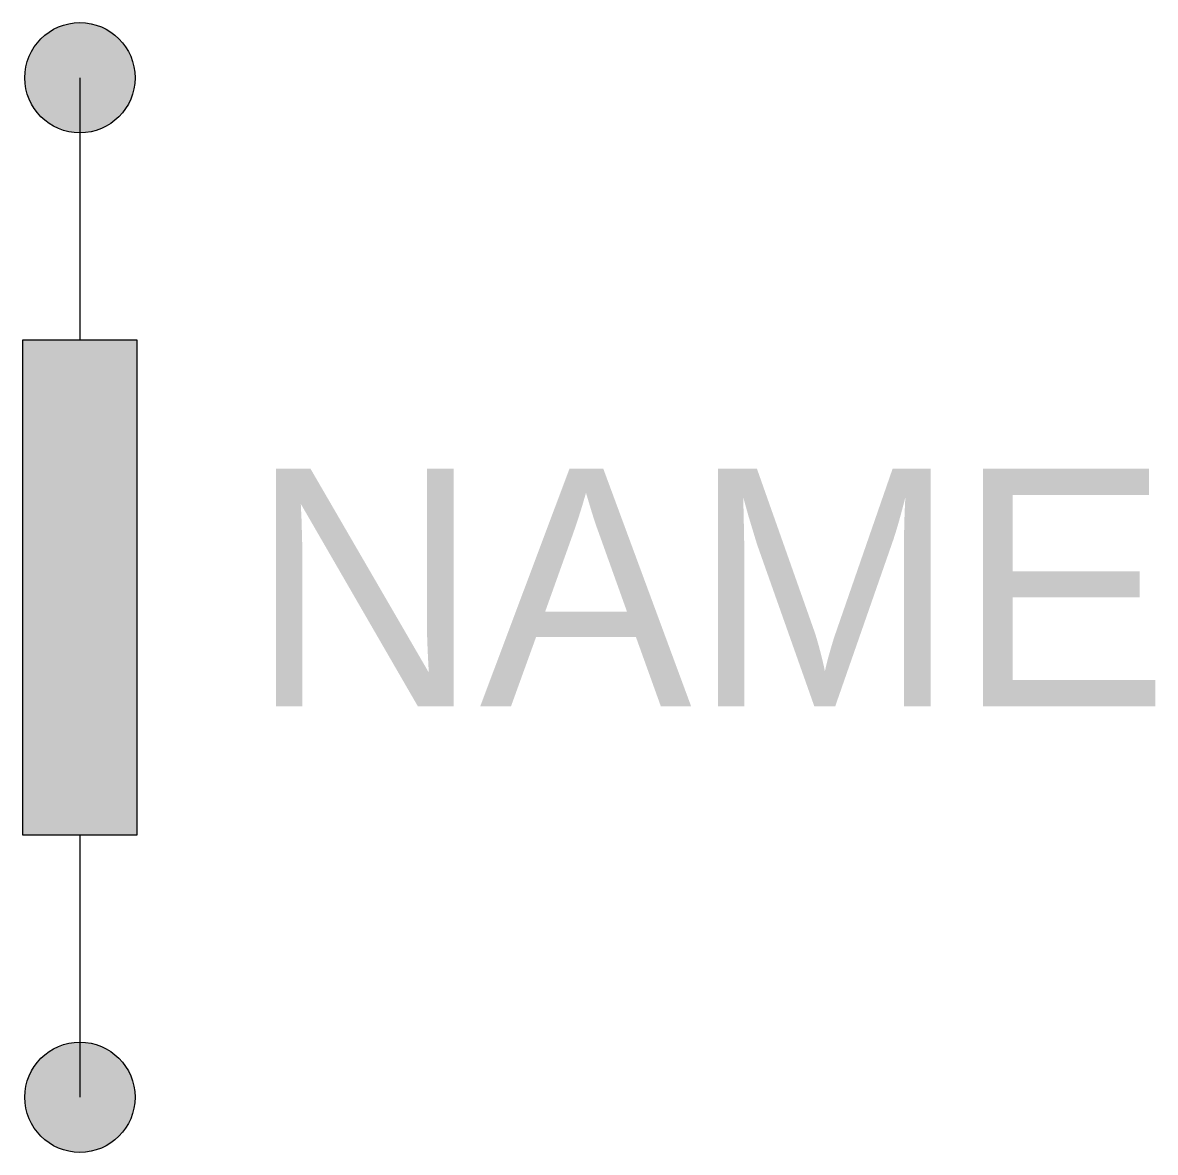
# Model space of a CAD drawing. Header units: metres. Extents: x -0.08 to 1.58, y -0.83 to 0.83.
import ezdxf
from ezdxf.enums import TextEntityAlignment as Align

# ---------------------------------------------------------------- set-up
doc = ezdxf.new("R2010")
doc.units = ezdxf.units.M
doc.layers.add('18c', color=1, linetype='Continuous')
doc.styles.add('ISOPLUS', font='isoplus.shx')

msp = doc.modelspace()

# ---------------------------------------------------------------- hatches: boundary and pattern name
h = msp.add_hatch(color=0)
edge = h.paths.add_edge_path()
edge.add_arc((0, 0.75), 0.0811, 180, 540, ccw=False)
msp.add_hatch(color=0).paths.add_polyline_path([(0.0842, 0.3641), (-0.0842, 0.3641), (-0.0842, -0.3641), (0.0842, -0.3641)])
h = msp.add_hatch(color=0)
edge = h.paths.add_edge_path()
edge.add_arc((0, -0.75), 0.0811, 180, 540)

# ---------------------------------------------------------------- linework, layer by layer
at = {"color": 0}
for p, q in [((0, 0.75), (0, 0.3641)), ((0, -0.3641), (0, -0.75))]:
    msp.add_line(p, q, dxfattribs=at)
msp.add_lwpolyline([(0.0842, 0.3641), (-0.0842, 0.3641), (-0.0842, -0.3641), (0.0842, -0.3641)], close=True, dxfattribs=at)
for centre in [(0, 0.75), (0, -0.75)]:
    msp.add_circle(centre, 0.0811, dxfattribs=at)

# ---------------------------------------------------------------- texts
at = {"layer": '18c', "style": 'ISOPLUS'}
msp.add_attdef('NAME', text='', height=0.35, dxfattribs=at).set_placement((0.25, 0), align=Align.MIDDLE_LEFT)

doc.saveas('drawing.dxf')
